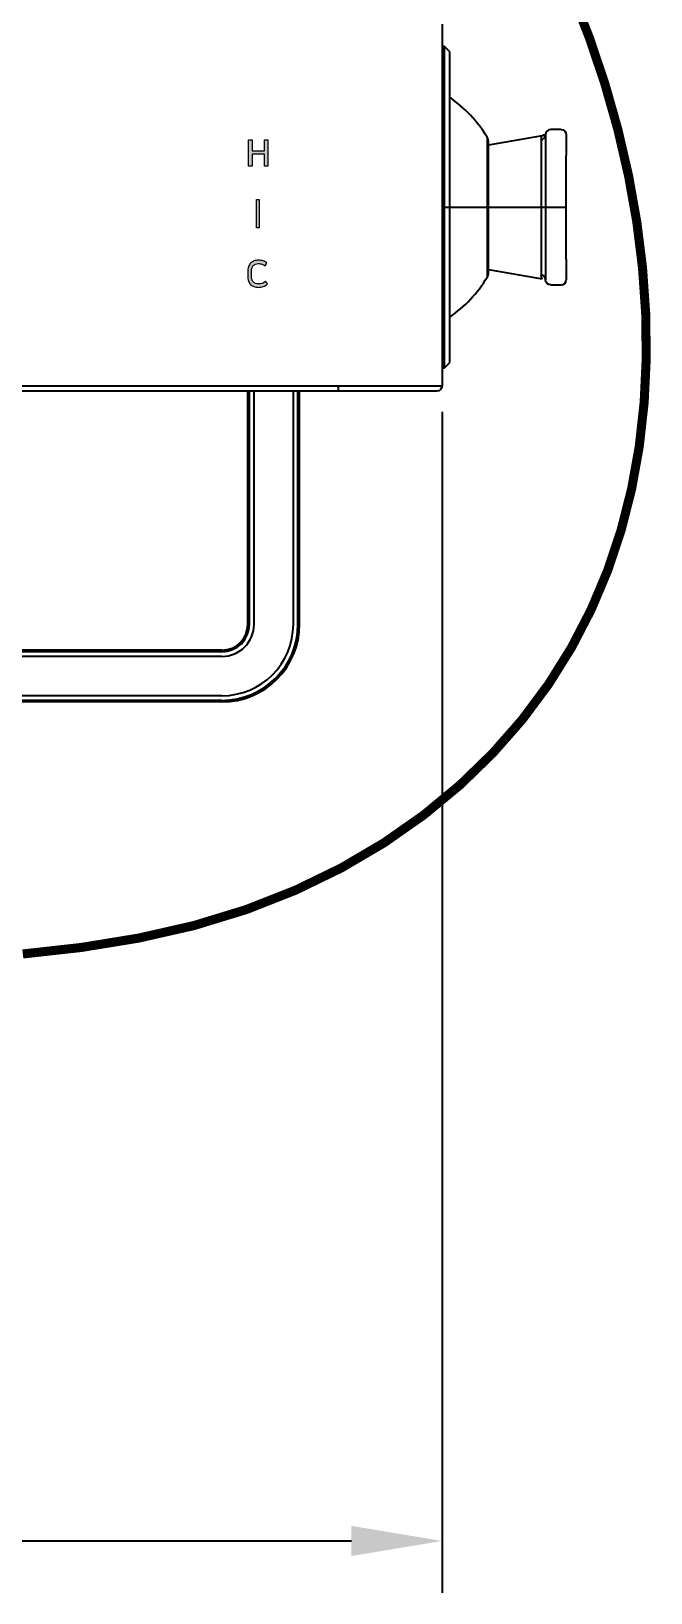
# Model space of a CAD drawing. Extents: x -4069 to -3649, y -4303 to -3709.
# Drawn here: x -3907.3 to -3883.4, y -4175.2 to -4115 of the extents above; entities that cross this region are included whole.
import ezdxf

# ---------------------------------------------------------------- set-up
doc = ezdxf.new("R2010")
doc.units = 0
doc.header["$LTSCALE"] = 7
doc.linetypes.add('CENTER', pattern=[2, 1.25, -0.25, 0.25, -0.25])
doc.layers.get('0').update_dxf_attribs({"color": 2, "linetype": 'CONTINUOUS'})
doc.layers.get('Defpoints').update_dxf_attribs({"linetype": 'CONTINUOUS'})
for name, color, linetype in [('1', 7, 'CONTINUOUS'), ('6', 7, 'CONTINUOUS'), ('CL', 1, 'CENTER'), ('DWG', 7, 'CONTINUOUS')]:
    doc.layers.add(name, color=color, linetype=linetype)
doc.styles.add('DD', font='romans', dxfattribs={"bigfont": 'GHS.shx'})
doc.dimstyles.new('CWC', dxfattribs={"dimscale": 0, "dimtxt": 3.5, "dimasz": 3.5, "dimexe": 2, "dimexo": 1, "dimgap": 1, "dimtad": 1, "dimdec": 4, "dimdsep": 46, "dimtxsty": 'DD', "dimcen": 3, "dimclrd": 2, "dimclre": 2, "dimclrt": 2, "dimadec": 3, "dimazin": 2, "dimtfac": 1, "dimtdec": 4, "dimtmove": 0, "dimatfit": 3, "dimfxl": 0, "dimtvp": 1, "dimtolj": 1, "dimtzin": 0, "dimlwd": -1, "dimlwe": -1, "dimarcsym": 0})

# ---------------------------------------------------------------- blocks, each defined once
blk = doc.blocks.new('*D0')
at = {"layer": 'Defpoints', "color": 0}
for p in [(-3984.461, -4128.652), (-3891.461, -4128.652), (-3891.461, -4173.244)]:
    blk.add_point(p, dxfattribs=at)
at = {"layer": 'DWG', "color": 2}
for p, q in [((-3984.461, -4129.652), (-3984.461, -4175.244)), ((-3891.461, -4129.652), (-3891.461, -4175.244)), ((-3980.961, -4173.244), (-3894.961, -4173.244))]:
    blk.add_line(p, q, dxfattribs=at)
for points in [[(-3980.961, -4172.661), (-3980.961, -4173.827), (-3984.461, -4173.244)], [(-3894.961, -4172.661), (-3894.961, -4173.827), (-3891.461, -4173.244)]]:
    blk.add_solid(points, dxfattribs=at)
at = {"layer": 'DWG', "color": 2, "insert": (-3937.961, -4170.494), "char_height": 3.5, "attachment_point": 5, "style": 'DD'}
blk.add_mtext('\\A1;465', dxfattribs=at)

msp = doc.modelspace()

# ---------------------------------------------------------------- hatches: boundary and pattern name
h = msp.add_hatch(color=256)
h.paths.add_polyline_path([(-3898.18156, -4119.14779), (-3898.18156, -4120.16519), (-3898.32129, -4120.16519), (-3898.32129, -4119.69673), (-3898.79396, -4119.69673), (-3898.79396, -4120.16519), (-3898.93369, -4120.16519), (-3898.93369, -4119.14779), (-3898.79396, -4119.14779), (-3898.79396, -4119.57257), (-3898.32129, -4119.57257), (-3898.32129, -4119.14779)])
edge = h.paths.add_edge_path()
edge.add_spline(control_points=[(-3898.19714, -4124.71486), (-3898.24784, -4124.76378), (-3898.30338, -4124.79761), (-3898.3636, -4124.81642), (-3898.42382, -4124.83523), (-3898.48831, -4124.84467), (-3898.55694, -4124.84467), (-3898.61813, -4124.84467), (-3898.67366, -4124.83551), (-3898.7234, -4124.81718), (-3898.77329, -4124.79878), (-3898.81615, -4124.77081), (-3898.85184, -4124.73319), (-3898.88767, -4124.69557), (-3898.91536, -4124.64899), (-3898.93507, -4124.59352), (-3898.95492, -4124.53799), (-3898.9647, -4124.4726), (-3898.9647, -4124.39736), (-3898.9647, -4124.39736), (-3898.9647, -4124.24357), (-3898.9647, -4124.24357), (-3898.9647, -4124.16922), (-3898.95492, -4124.10432), (-3898.93507, -4124.04878), (-3898.91536, -4123.99332), (-3898.8874, -4123.94674), (-3898.85115, -4123.90912), (-3898.81491, -4123.8715), (-3898.77191, -4123.84325), (-3898.72203, -4123.82444), (-3898.67214, -4123.80563), (-3898.61716, -4123.79619), (-3898.55694, -4123.79619), (-3898.48639, -4123.79619), (-3898.42478, -4123.80494), (-3898.37214, -4123.8223), (-3898.31937, -4123.83973), (-3898.26907, -4123.86723), (-3898.22111, -4123.90485), (-3898.22111, -4123.90485), (-3898.29304, -4124.01916), (-3898.29304, -4124.01916), (-3898.33921, -4123.98154), (-3898.38317, -4123.9566), (-3898.42506, -4123.9444), (-3898.46681, -4123.93213), (-3898.51091, -4123.92607), (-3898.55694, -4123.92607), (-3898.59552, -4123.92607), (-3898.63107, -4123.93261), (-3898.66346, -4123.94577), (-3898.69599, -4123.959), (-3898.72409, -4123.97919), (-3898.74821, -4124.00648), (-3898.77219, -4124.03376), (-3898.79066, -4124.06856), (-3898.80389, -4124.11087), (-3898.81712, -4124.15324), (-3898.82359, -4124.20354), (-3898.82359, -4124.2619), (-3898.82359, -4124.2619), (-3898.82359, -4124.37903), (-3898.82359, -4124.37903), (-3898.82359, -4124.43732), (-3898.81712, -4124.48769), (-3898.80389, -4124.52999), (-3898.79066, -4124.5723), (-3898.77219, -4124.60717), (-3898.74821, -4124.63438), (-3898.72409, -4124.66173), (-3898.69599, -4124.68192), (-3898.66346, -4124.69509), (-3898.63107, -4124.70824), (-3898.59552, -4124.71486), (-3898.55694, -4124.71486), (-3898.50802, -4124.71486), (-3898.45909, -4124.70735), (-3898.41018, -4124.69226), (-3898.36126, -4124.67724), (-3898.31564, -4124.64899), (-3898.27334, -4124.60758), (-3898.27334, -4124.60758), (-3898.19714, -4124.71486), (-3898.19714, -4124.71486)], knot_values=[0, 0, 0, 0, 1, 1, 1, 2, 2, 2, 3, 3, 3, 4, 4, 4, 5, 5, 5, 6, 6, 6, 7, 7, 7, 8, 8, 8, 9, 9, 9, 10, 10, 10, 11, 11, 11, 12, 12, 12, 13, 13, 13, 14, 14, 14, 15, 15, 15, 16, 16, 16, 17, 17, 17, 18, 18, 18, 19, 19, 19, 20, 20, 20, 21, 21, 21, 22, 22, 22, 23, 23, 23, 24, 24, 24, 25, 25, 25, 26, 26, 26, 27, 27, 27, 28, 28, 28, 28], degree=3, periodic=0)
h.paths.add_polyline_path([(-3898.62598, -4121.44946), (-3898.52015, -4121.44946), (-3898.52015, -4122.54307), (-3898.62598, -4122.54307)])

# ---------------------------------------------------------------- linework, layer by layer
at = {"layer": '1', "lineweight": 0}
for p, q in [((-3898.62598, -4122.54307), (-3898.62598, -4121.44946)), ((-3898.62598, -4121.44946), (-3898.52015, -4121.44946)), ((-3898.52015, -4121.44946), (-3898.52015, -4122.54307)), ((-3898.52015, -4122.54307), (-3898.62598, -4122.54307))]:
    msp.add_line(p, q, dxfattribs=at)
msp.add_lwpolyline([(-3898.18156, -4119.14779), (-3898.18156, -4120.16519), (-3898.32129, -4120.16519), (-3898.32129, -4119.69673), (-3898.79396, -4119.69673), (-3898.79396, -4120.16519), (-3898.93369, -4120.16519), (-3898.93369, -4119.14779), (-3898.79396, -4119.14779), (-3898.79396, -4119.57257), (-3898.32129, -4119.57257), (-3898.32129, -4119.14779), (-3898.18156, -4119.14779)], dxfattribs=at)
msp.add_open_spline([(-3898.19714, -4124.71486), (-3898.24784, -4124.76378), (-3898.30338, -4124.79761), (-3898.3636, -4124.81642), (-3898.42382, -4124.83523), (-3898.48831, -4124.84467), (-3898.55694, -4124.84467), (-3898.61813, -4124.84467), (-3898.67366, -4124.83551), (-3898.7234, -4124.81718), (-3898.77329, -4124.79878), (-3898.81615, -4124.77081), (-3898.85184, -4124.73319), (-3898.88767, -4124.69557), (-3898.91536, -4124.64899), (-3898.93507, -4124.59352), (-3898.95492, -4124.53799), (-3898.9647, -4124.4726), (-3898.9647, -4124.39736), (-3898.9647, -4124.39736), (-3898.9647, -4124.24357), (-3898.9647, -4124.24357), (-3898.9647, -4124.16922), (-3898.95492, -4124.10432), (-3898.93507, -4124.04878), (-3898.91536, -4123.99332), (-3898.8874, -4123.94674), (-3898.85115, -4123.90912), (-3898.81491, -4123.8715), (-3898.77191, -4123.84325), (-3898.72203, -4123.82444), (-3898.67214, -4123.80563), (-3898.61716, -4123.79619), (-3898.55694, -4123.79619), (-3898.48639, -4123.79619), (-3898.42478, -4123.80494), (-3898.37214, -4123.8223), (-3898.31937, -4123.83973), (-3898.26907, -4123.86723), (-3898.22111, -4123.90485), (-3898.22111, -4123.90485), (-3898.29304, -4124.01916), (-3898.29304, -4124.01916), (-3898.33921, -4123.98154), (-3898.38317, -4123.9566), (-3898.42506, -4123.9444), (-3898.46681, -4123.93213), (-3898.51091, -4123.92607), (-3898.55694, -4123.92607), (-3898.59552, -4123.92607), (-3898.63107, -4123.93261), (-3898.66346, -4123.94577), (-3898.69599, -4123.959), (-3898.72409, -4123.97919), (-3898.74821, -4124.00648), (-3898.77219, -4124.03376), (-3898.79066, -4124.06856), (-3898.80389, -4124.11087), (-3898.81712, -4124.15324), (-3898.82359, -4124.20354), (-3898.82359, -4124.2619), (-3898.82359, -4124.2619), (-3898.82359, -4124.37903), (-3898.82359, -4124.37903), (-3898.82359, -4124.43732), (-3898.81712, -4124.48769), (-3898.80389, -4124.52999), (-3898.79066, -4124.5723), (-3898.77219, -4124.60717), (-3898.74821, -4124.63438), (-3898.72409, -4124.66173), (-3898.69599, -4124.68192), (-3898.66346, -4124.69509), (-3898.63107, -4124.70824), (-3898.59552, -4124.71486), (-3898.55694, -4124.71486), (-3898.50802, -4124.71486), (-3898.45909, -4124.70735), (-3898.41018, -4124.69226), (-3898.36126, -4124.67724), (-3898.31564, -4124.64899), (-3898.27334, -4124.60758), (-3898.27334, -4124.60758), (-3898.19714, -4124.71486), (-3898.19714, -4124.71486)], degree=3, knots=[0, 0, 0, 0, 1, 1, 1, 2, 2, 2, 3, 3, 3, 4, 4, 4, 5, 5, 5, 6, 6, 6, 7, 7, 7, 8, 8, 8, 9, 9, 9, 10, 10, 10, 11, 11, 11, 12, 12, 12, 13, 13, 13, 14, 14, 14, 15, 15, 15, 16, 16, 16, 17, 17, 17, 18, 18, 18, 19, 19, 19, 20, 20, 20, 21, 21, 21, 22, 22, 22, 23, 23, 23, 24, 24, 24, 25, 25, 25, 26, 26, 26, 27, 27, 27, 28, 28, 28, 28], dxfattribs=at)
at = {"layer": '6', "color": 7, "linetype": 'Continuous'}
for p, q in [((-3891.46053, -4114.68223), (-3891.46053, -4128.65204)), ((-3891.36053, -4115.55204), (-3891.46053, -4115.55204)), ((-3891.36053, -4127.95204), (-3891.36053, -4115.55204)), ((-3891.16053, -4115.75204), (-3891.36053, -4115.55204)), ((-3891.16053, -4127.75204), (-3891.16053, -4115.75204)), ((-3886.86053, -4118.75204), (-3887.26053, -4118.75204)), ((-3889.66053, -4124.24803), (-3889.66053, -4119.25604)), ((-3887.59112, -4118.98986), (-3889.6605, -4119.35475)), ((-3887.46053, -4118.95204), (-3887.46053, -4119.75204)), ((-3886.66053, -4118.95204), (-3886.66053, -4119.75204)), ((-3887.46053, -4119.75204), (-3887.46053, -4123.75204)), ((-3886.66053, -4123.75204), (-3886.66053, -4119.75204)), ((-3889.6605, -4124.14932), (-3887.59112, -4124.51421)), ((-3887.46053, -4123.75204), (-3887.46053, -4124.55204)), ((-3886.66053, -4123.75204), (-3886.66053, -4124.55204)), ((-3887.26053, -4124.75204), (-3886.86053, -4124.75204)), ((-3891.36053, -4127.95204), (-3891.16053, -4127.75204)), ((-3891.46053, -4127.95204), (-3891.36053, -4127.95204)), ((-3895.46053, -4128.85204), (-3980.46053, -4128.85204)), ((-3898.96053, -4137.85204), (-3898.96053, -4128.85207)), ((-3896.96053, -4137.85204), (-3896.96053, -4128.85207)), ((-3891.66053, -4128.85204), (-3895.46053, -4128.85204)), ((-3899.96053, -4138.85204), (-3967.01966, -4138.85204)), ((-3899.96053, -4140.85204), (-3967.01966, -4140.85204))]:
    msp.add_line(p, q, dxfattribs=at)
at = {"layer": '6', "color": 3, "linetype": 'Continuous'}
for p, q in [((-3889.71886, -4119.04804), (-3889.71886, -4124.45603)), ((-3887.6258, -4119.13879), (-3887.6258, -4124.36528)), ((-3980.46053, -4128.65204), (-3895.46053, -4128.65204)), ((-3898.89821, -4137.85204), (-3898.89821, -4128.85207)), ((-3898.71908, -4137.85204), (-3898.71908, -4128.85207)), ((-3897.20198, -4137.85204), (-3897.20198, -4128.85207)), ((-3897.02285, -4137.85204), (-3897.02285, -4128.85207)), ((-3895.46053, -4128.85204), (-3895.46053, -4128.65204)), ((-3895.46053, -4128.65204), (-3891.46053, -4128.65204)), ((-3899.96053, -4138.91436), (-3975.96053, -4138.91436)), ((-3899.96053, -4139.09348), (-3975.96053, -4139.09348)), ((-3899.96053, -4140.61059), (-3975.96053, -4140.61059)), ((-3899.96053, -4140.78972), (-3975.96053, -4140.78972))]:
    msp.add_line(p, q, dxfattribs=at)
at = {"layer": '6', "color": 7, "linetype": 'Continuous'}
for centre, radius, start, end in [((-3894.16053, -4121.75204), 5.2, 31.332207, 54.765385), ((-3887.26053, -4118.95204), 0.2, 90, 180), ((-3890.06053, -4119.25604), 0.4, 0, 31.332207), ((-3890.06053, -4124.24803), 0.4, 328.667793, 0), ((-3894.16053, -4121.75204), 5.2, 305.234615, 328.667793), ((-3886.86053, -4124.55204), 0.2, 270, 0), ((-3899.96053, -4137.85204), 1, 270, 0), ((-3899.96053, -4137.85204), 3, 270, 0)]:
    msp.add_arc(centre, radius, start, end, dxfattribs=at)
at = {"layer": '6', "color": 7, "linetype": 'Continuous', "extrusion": (0, 0, -1)}
for centre, start, end in [((3886.86053, -4118.95204), 90, 180), ((3887.26053, -4124.55204), 270, 0), ((3891.66053, -4128.65204), 180, 270)]:
    msp.add_arc(centre, 0.2, start, end, dxfattribs=at)
at = {"layer": '6', "color": 3, "linetype": 'Continuous'}
for radius in [1.24145, 1.06232, 2.75855, 2.93768]:
    msp.add_arc((-3899.96053, -4137.85204), radius, 270, 0, dxfattribs=at)
at = {"layer": '6', "color": 7, "linetype": 'Continuous'}
for points, knots in [([(-3887.6258, -4119.13879), (-3887.6047, -4119.13526), (-3887.56107, -4119.12119), (-3887.50382, -4119.07671), (-3887.46757, -4119.01553), (-3887.46053, -4118.97235), (-3887.46053, -4118.95204)], [0, 0, 0, 0, 0.24999641, 0.50003088, 0.75006534, 1, 1, 1, 1]), ([(-3887.46053, -4124.55204), (-3887.46053, -4124.53172), (-3887.46757, -4124.48854), (-3887.50383, -4124.42735), (-3887.56108, -4124.38288), (-3887.60471, -4124.36881), (-3887.6258, -4124.36528)], [0, 0, 0, 0, 0.24995864, 0.50001829, 0.75007795, 1, 1, 1, 1])]:
    msp.add_open_spline(points, degree=3, knots=knots, dxfattribs=at)
at = {"layer": '6', "color": 3, "linetype": 'Continuous'}
for points, knots in [([(-3887.6258, -4119.13879), (-3887.62461, -4119.11661), (-3887.62222, -4119.07221), (-3887.6094, -4119.02649), (-3887.59655, -4118.99598), (-3887.59413, -4118.99211), (-3887.59293, -4118.99018)], [0, 0, 0, 0, 0.24968853, 0.49995982, 0.75017738, 1, 1, 1, 1]), ([(-3887.59293, -4124.51389), (-3887.59411, -4124.51197), (-3887.59648, -4124.50812), (-3887.60935, -4124.47775), (-3887.6222, -4124.43211), (-3887.6246, -4124.3876), (-3887.6258, -4124.36528)], [0, 0, 0, 0, 0.24938739, 0.49861539, 0.74860268, 1, 1, 1, 1])]:
    msp.add_open_spline(points, degree=3, knots=knots, dxfattribs=at)
at = {"layer": '6', "color": 7, "linetype": 'Continuous'}
msp.add_open_spline([(-3887.50293, -4118.94957), (-3887.54334, -4118.98154), (-3887.59406, -4118.99038)], degree=2, dxfattribs=at)
at = {"layer": 'CL'}
msp.add_line((-3891.36053, -4121.75204), (-3886.66053, -4121.75204), dxfattribs=at)
at = {"layer": 'CL', "const_width": 0.35}
msp.add_lwpolyline([(-3886.45432, -4113.46029), (-3885.76995, -4115.20757), (-3885.17448, -4116.9724), (-3884.66938, -4118.74929), (-3884.25676, -4120.53164), (-3883.9387, -4122.31289), (-3883.71731, -4124.08645), (-3883.59468, -4125.84574), (-3883.57291, -4127.5842), (-3883.65411, -4129.29522), (-3883.84054, -4130.97287), (-3884.13521, -4132.61363), (-3884.54131, -4134.21464), (-3885.06201, -4135.77302), (-3885.7005, -4137.2859), (-3886.45997, -4138.75038), (-3887.3436, -4140.16361), (-3888.35456, -4141.52271), (-3889.49534, -4142.82359), (-3890.7655, -4144.05734), (-3892.16393, -4145.21387), (-3893.68949, -4146.28306), (-3895.34105, -4147.25481), (-3897.11748, -4148.119), (-3899.01765, -4148.86554), (-3901.04043, -4149.4843), (-3903.17792, -4149.9692), (-3905.39517, -4150.3302), (-3907.65047, -4150.58126)], dxfattribs=at)

# ---------------------------------------------------------------- dimensions: what is measured, and where the dimension line sits
at = {"layer": 'DWG'}
dim = msp.add_linear_dim(base=(-3891.46053, -4173.24405), p1=(-3984.46053, -4128.65204), p2=(-3891.46053, -4128.65204), text='465', dimstyle='CWC', override={"dimscale": 1}, dxfattribs=at)
dim.commit()
dim.dimension.update_dxf_attribs({"geometry": '*D0', "text_midpoint": (-3937.96053, -4170.49405)})

doc.saveas('drawing.dxf')
